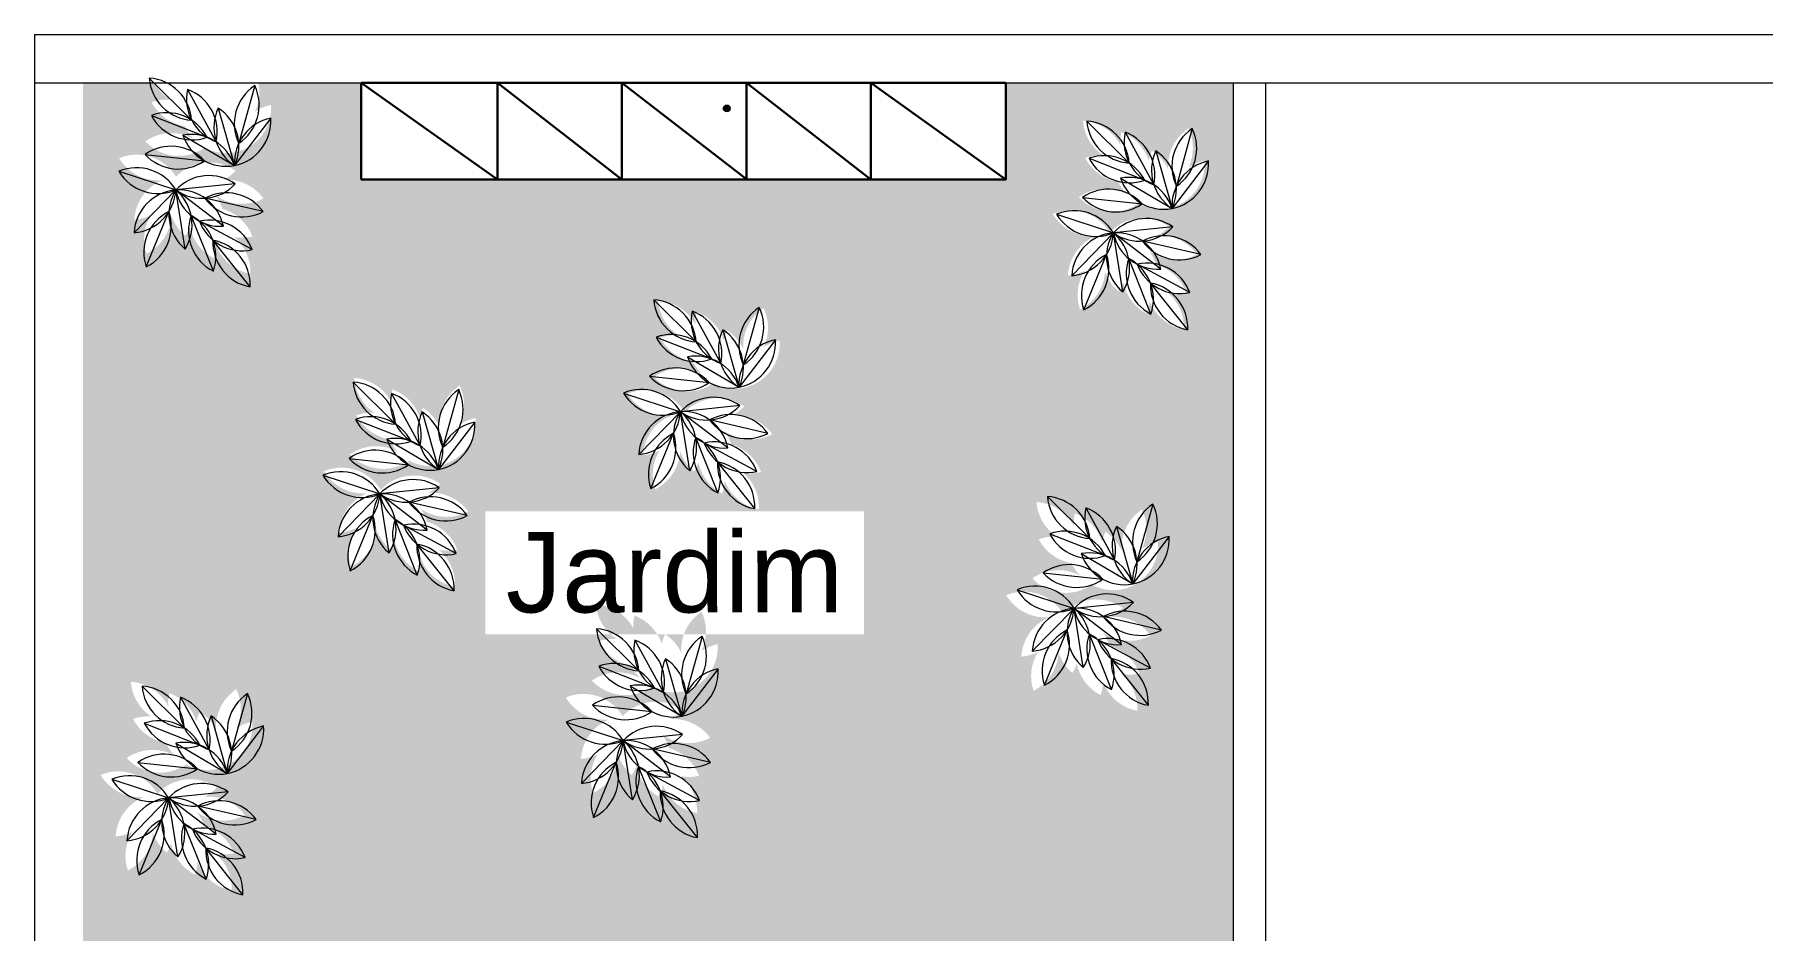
# Model space of a CAD drawing. Header units: millimetres. Extents: x 42 to 552, y 43 to 535.
# Drawn here: x 141.33 to 146.69, y 514.87 to 517.65 of the extents above; entities that cross this region are included whole.
import ezdxf

# ---------------------------------------------------------------- set-up
doc = ezdxf.new("R2010")
doc.units = ezdxf.units.MM
doc.header["$LTSCALE"] = 0.75
doc.header["$MEASUREMENT"] = 0
for name, color, linetype, lineweight in [('Gramado', 9, 'Continuous', 0), ('Linhas finas', 7, 'Continuous', 0), ('Linhas medias', 7, 'Continuous', 30)]:
    doc.layers.add(name, color=color, linetype=linetype, lineweight=lineweight)
doc.layers.add('Textos', color=144, linetype='Continuous')
doc.styles.get("Standard").update_dxf_attribs({"font": 'arial.ttf'})

# ---------------------------------------------------------------- blocks, each defined once
blk = doc.blocks.new('arbusto3planta')
for p, q in [((-0.5065592539574482, 0.5559398796849706), (-0.374758698570048, 0.4253165720186303)), ((-0.387474266885306, 0.5209202852141885), (-0.2985324836894279, 0.3580608546979818)), ((-0.1791702741102483, 0.5325370813591093), (-0.2286669973511835, 0.3536966237033141)), ((-0.499494596354765, 0.4403126185565043), (-0.3268253762332165, 0.3723481033390783)), ((-0.2923150056217878, 0.4631092105649799), (-0.241878219220439, 0.2845315930323551)), ((-0.1291733648808986, 0.4319475036880505), (-0.2418782192198421, 0.2845315930319714)), ((-0.4016942543387358, 0.3788325465015419), (-0.2418782192204958, 0.2845315930323267)), ((-0.519335059300289, 0.3190645171867033), (-0.3348360982501504, 0.2992158830387268)), ((-0.6002692578324513, 0.2666885262902099), (-0.4239504409769381, 0.2088481448185178)), ((-0.2393244436523787, 0.2274781213963166), (-0.4239504409520407, 0.208848144820081)), ((-0.553381553487128, 0.07587663654074106), (-0.4239504409526091, 0.2088481448205215)), ((-0.3951015742881623, 0.02554081327456004), (-0.4239504409520691, 0.2088481448200668)), ((-0.2764787996057976, 0.09621622259209062), (-0.4239504409520407, 0.208848144820081)), ((-0.1525667716752537, 0.1415746358615309), (-0.3333975614833662, 0.1832166862853626)), ((-0.5156978263385668, -0.02994345028930923), (-0.4452906625183459, 0.1417442492960532)), ((-0.3074900580417079, -0.04317328700554413), (-0.3764395033108201, 0.1291050021176119)), ((-0.1866811223355853, 0.0235451601586476), (-0.3500458049081203, 0.1115554742933682)), ((-0.1934129288477209, -0.09210195690096157), (-0.3087495881157167, 0.05326409806035315))]:
    blk.add_line(p, q)
for centre, start, end in [((-0.3655303253073043, 0.5664339767432125), 184.2555907635287, 266.2584697536859), ((-0.5157876272201634, 0.414822474960431), 4.255590763526271, 86.2584697536843), ((-0.2493339564921371, 0.4906458829284901), 167.6386655718902, 249.641544562048), ((-0.4366727940825683, 0.3883352569836802), 347.6386655718874, 69.64154456204618), ((-0.1010576489730397, 0.4146485637526638), 123.5283514032396, 205.5312303933977), ((-0.3067796224883637, 0.4715851413097596), 303.5283514032378, 25.53123039339553), ((-0.452250118311099, 0.3070187924292043), 27.51341279372362, 109.5162917838811), ((-0.3740698542768541, 0.5056419294663783), 207.5134127937251, 289.5162917838829), ((-0.1643867994794164, 0.4028293726217527), 154.7701619037842, 236.7730408939415), ((-0.3698064253628388, 0.3448114309755681), 334.7701619037828, 56.77304089393969), ((-0.100738791208272, 0.2934167857612096), 101.5993257610104, 183.6022047511685), ((-0.2703127928924687, 0.4230623109588123), 281.5993257610088, 3.602204751166725), ((-0.3760239034305073, 0.2397630751085984), 18.45543123937589, 100.4583102295345), ((-0.2675485701286959, 0.4236010644252985), 198.4554312393787, 280.4583102295361), ((-0.4385016203187035, 0.2030246967297558), 42.85822348001354, 124.8611024701713), ((-0.5453770350885065, 0.1363576831581952), 30.83677881584764, 112.8396578060063), ((-0.4156695372317358, 0.4152557034956601), 222.8582234800159, 304.8611024701736), ((-0.4788426637208545, 0.3391789879505325), 210.8367788158506, 292.8396578060081), ((-0.3209223177771321, 0.1119745641887988), 54.76057750422448, 136.7634564943821), ((-0.3423525668272589, 0.324351702027613), 234.7605775042227, 316.7634564943799), ((-0.5651452275438942, 0.2168053446237934), 274.7715612691251, 356.7744402592833), ((-0.412186766895843, 0.06791943673746914), 94.77156126912345, 176.7744402592809), ((-0.3040958759271177, 0.1337870494913034), 147.942397411897, 229.9452764020548), ((-0.4149954356080912, 0.06771312907785898), 11.62766674749312, 93.63054573765095), ((-0.5149561393130853, 0.1006019086033376), 327.9423974118992, 49.94527640205662), ((-0.2854338049497755, 0.2373512383343126), 191.6276667474907, 273.6305457376493), ((-0.2669328008672665, 0.05838992478962268), 36.0304589881305, 118.0333379782884), ((-0.2190315322912966, 0.2664013973572992), 216.0304589881285, 298.0333379782865), ((-0.3817472023721393, 0.01540536588355224), 116.7005869113528, 198.7034659015102), ((-0.5792412864847449, 0.09639543312320598), 296.7005869113547, 18.70346590151254), ((-0.2428780580833347, 0.08262247703541448), 160.8109010800025, 242.8137800701596), ((-0.4410515032691649, 0.003309238076639076), 340.8109010800046, 62.81378007016144), ((-0.3189830374890334, -0.02640969982509489), 20.68564830183933, 102.6885272919978), ((-0.2177438897546722, 0.1615103342771107), 200.6856483018372, 282.6885272919944), ((-0.1674732424299634, 0.04691752899154267), 177.4278262716404, 259.4307052617991), ((-0.3346892745335026, -0.08575538783217951), 357.4278262716429, 79.4307052618008)]:
    blk.add_arc(centre, 0.141418827562914, start, end)

msp = doc.modelspace()

# ---------------------------------------------------------------- hatches: boundary and pattern name
at = {"layer": 'Gramado'}
h = msp.add_hatch(dxfattribs=at)
h.set_pattern_fill('GRASS', color=92, scale=0.003)
h.set_pattern_definition([(90, (-892.9248568306605, -728.6013858563535), (-0.05388153672, 0.05388153672), [0.0142875, -0.09347557344]), (45, (-892.9248568306605, -728.6013858563535), (-0.05388153672641492, 0.05388153672641492), [0.0142875, -0.0619125]), (135, (-892.9248568306605, -728.6013858563535), (-0.05388153672641492, -0.05388153672641492), [0.0142875, -0.0619125])])
edge = h.paths.add_edge_path()
edge.add_line((145.0471408245012, 517.4998435632856), (144.340609007, 517.4998435632856))
edge.add_line((144.340609007, 517.4998435632856), (144.340609007, 517.1998435632856))
edge.add_line((144.340609007, 517.1998435632856), (142.340609007, 517.1998435632856))
edge.add_line((142.340609007, 517.1998435632856), (142.340609007, 517.4998435632856))
edge.add_line((142.340609007, 517.4998435632856), (142.0216834700325, 517.4998435632856))
edge.add_arc((141.8832333678459, 517.4710190252363), 0.1414188275627394, -25.22983809591159, 11.760660384646485, ccw=False)
edge.add_arc((142.089274199126, 517.2928506696874), 0.1414188275629525, 101.59932576099442, 123.52835140330711, ccw=False)
edge.add_arc((141.9197001974419, 517.4224961948848), 0.1414188275628092, -78.40067423894192, 3.6022047512299196, ccw=False)
edge.add_arc((141.9224644202059, 517.423034948351), 0.1414188275628079, 241.5883419959288, 280.4583102297619, ccw=False)
edge.add_arc((141.7743434531027, 517.4146895874219), 0.1414188275630095, 222.8582234800056, 304.8611024700301, ccw=False)
edge.add_arc((141.7515113700156, 517.202458580656), 0.1414188275628879, 61.58834199592877, 124.86110247012061, ccw=False)
edge.add_arc((141.922464420206, 517.4230349483519), 0.1414188275633924, 204.0137067799075, 222.8582234802082, ccw=False)
edge.add_arc((141.8159431360575, 517.5050758133928), 0.141418827562946, 207.5134127937179, 260.78059884051106, ccw=False)
edge.add_arc((141.7377628720232, 517.3064526763553), 0.1414188275631412, 86.25846975376157, 109.51629178382109, ccw=False)
edge.add_arc((141.8244826650271, 517.5658678606692), 0.1414188275627867, 207.831353460591, 236.7730408937573, ccw=False)
edge.add_line((141.6994223717911, 517.4998435632856), (141.4771408245028, 517.4998435632856))
edge.add_line((141.4771408245028, 517.4998435632856), (141.4771408245033, 514.7998435632858))
edge.add_line((141.4771408245033, 514.7998435632858), (141.8271408245025, 514.7998435632858))
edge.add_line((141.8271408245025, 514.7998435632858), (143.6271408245034, 514.7998435632855))
edge.add_line((143.6271408245034, 514.7998435632855), (143.6271408245034, 514.0498435632855))
edge.add_line((143.6271408245034, 514.0498435632855), (145.0471408245012, 514.0498435632855))
edge.add_line((145.0471408245012, 514.0498435632855), (145.0471408245012, 517.4998435632856))
edge = h.paths.add_edge_path(flags=16)
edge.add_arc((142.5183505570532, 516.4995128191144), 0.1414188275627755, -25.22983809591159, 25.531230393316378, ccw=False)
edge.add_arc((142.7243913883333, 516.3213444635655), 0.1414188275630152, 101.59932576112982, 123.52835140334551, ccw=False)
edge.add_arc((142.5548173866489, 516.450989988763), 0.1414188275628092, -78.40067423894192, 3.6022047512299196, ccw=False)
edge.add_arc((142.557581609413, 516.4515287422291), 0.1414188275627872, 241.5883419959693, 280.4583102297166, ccw=False)
edge.add_arc((142.4094606423099, 516.4431833813001), 0.1414188275630095, 222.8582234800056, 304.8611024700301, ccw=False)
edge.add_arc((142.3866285592228, 516.2309523745341), 0.1414188275628879, 61.58834199592877, 124.86110247012061, ccw=False)
edge.add_arc((142.5575816094133, 516.45152874223), 0.1414188275634758, 204.0137067798887, 222.8582234801768, ccw=False)
edge.add_arc((142.4510603252645, 516.5335696072711), 0.141418827563134, 207.5134127937996, 260.7805988406168, ccw=False)
edge.add_arc((142.3728800612303, 516.3349464702335), 0.1414188275631792, 86.25846975362379, 109.51629178386449, ccw=False)
edge.add_arc((142.4595998542344, 516.5943616545476), 0.1414188275629146, 184.2555907635215, 236.77304089384631, ccw=False)
edge.add_arc((142.3093425523213, 516.4427501527648), 0.141418827562962, 27.513412793614975, 86.25846975357177, ccw=False)
edge.add_arc((142.5757962230495, 516.5185735607329), 0.1414188275629488, 167.6386655718333, 184.2555907636134, ccw=False)
edge.add_arc((142.3884573854589, 516.4162629347884), 0.1414188275627735, 18.45543123921078, 69.64154456197218, ccw=False)
edge.add_arc((142.6607433800625, 516.4307570504266), 0.1414188275631603, 154.7701619039413, 167.6386655721328, ccw=False)
edge.add_arc((142.4553237541784, 516.37273910878), 0.1414188275631671, 25.531230393340024, 56.77304089385831, ccw=False)
edge.add_arc((142.7240725305685, 516.4425762415572), 0.1414188275629362, 123.52835140326869, 183.6022047505806, ccw=False)
edge = h.paths.add_edge_path(flags=0)
edge.add_line((142.5832519603211, 516.3124592708366), (142.4234359252027, 516.406760224306))
edge.add_arc((142.449106276111, 516.267690752913), 0.1414188275629489, 18.455431239298207, 100.45831022956389, ccw=False)
edge = h.paths.add_edge_path(flags=16)
edge.add_arc((142.4827776127139, 516.3522793798325), 0.1414188275635536, 298.03333797853236, 316.76345649444335, ccw=False)
edge.add_arc((142.5581973786741, 516.0863176025939), 0.1414188275631641, 36.03045898806897, 93.63054573738009, ccw=False)
edge.add_arc((142.6060986472502, 516.2943290751618), 0.1414188275632203, 234.7605775045813, 298.0333379782885, ccw=False)
edge.add_arc((142.4101347439333, 516.0956408068816), 0.1414188275634054, 17.185942288235026, 36.030458987987686, ccw=False)
edge.add_arc((142.5061471420523, 516.0015179779793), 0.1414188275630246, 20.685648301812876, 73.952834348544, ccw=False)
edge.add_arc((142.607386289787, 516.1894380120816), 0.1414188275629768, 259.4307052616849, 282.68852729191985, ccw=False)
edge.add_arc((142.490440905008, 515.9421722899722), 0.1414188275630119, -2.5721737283031985, 49.94527640213289, ccw=False)
edge.add_arc((142.6576569371115, 516.074845206796), 0.1414188275628985, 200.6856483019316, 259.4307052618208, ccw=False)
edge.add_arc((142.3840786762726, 516.031236915881), 0.1414188275627355, 340.8109010799837, 357.4278262716006, ccw=False)
edge.add_arc((142.5822521214582, 516.11055015484), 0.1414188275630778, 191.6276667474941, 242.8137800702218, ccw=False)
edge.add_arc((142.3101740402287, 516.1285295864079), 0.1414188275625423, 327.9423974118409, 340.81090107995345, ccw=False)
edge.add_arc((142.521034303614, 516.1617147272955), 0.1414188275623435, 198.7034659013217, 229.9452764020256, ccw=False)
edge.add_arc((142.2458888930568, 516.1243231109277), 0.1414188275628884, 296.7005869113709, 356.77444025881147, ccw=False)
edge.add_arc((142.4433829771697, 516.0433330436879), 0.1414188275631498, 147.9423974123976, 198.7034659014076, ccw=False)
edge.add_arc((142.2599849519978, 516.2447330224284), 0.1414188275630948, 274.77156126896875, 296.70058691132954, ccw=False)
edge.add_arc((142.4129434126455, 516.0958471145418), 0.1414188275629379, 112.83965780574519, 176.7744402592739, ccw=False)
edge.add_arc((142.3462875158207, 516.3671066657553), 0.1414188275631564, 210.8367788159615, 274.77156127918175, ccw=False)
edge.add_arc((142.2797531444529, 516.1642853609624), 0.1414188275631137, 30.836778808796794, 112.8396578059575, ccw=False)
edge.add_arc((142.5042078617645, 516.1399022419935), 0.1414188275629805, 54.76057750414299, 136.7634565038349, ccw=False)
edge = h.paths.add_edge_path(flags=0)
edge.add_line((142.4011797385895, 516.2367758226244), (142.548651379936, 516.1241439003963))
edge.add_arc((142.5396963745918, 516.2652789161386), 0.1414188275629948, 191.6276667474941, 273.63054573775366, ccw=False)
edge = h.paths.add_edge_path(flags=16)
edge.add_arc((143.2228059405483, 516.4047571050778), 0.1414188275630255, 30.836778808796794, 112.8396578058726, ccw=False)
edge.add_arc((143.4472606578598, 516.3803739861089), 0.1414188275629805, 54.76057750414299, 136.7634565038349, ccw=False)
edge.add_arc((143.4258304088092, 516.5927511239479), 0.1414188275635536, 298.03333797853236, 316.76345649444335, ccw=False)
edge.add_arc((143.5012501747694, 516.3267893467093), 0.1414188275631641, 36.03045898806897, 93.63054573738009, ccw=False)
edge.add_arc((143.5491514433455, 516.5348008192773), 0.1414188275632203, 234.7605775045813, 298.0333379782885, ccw=False)
edge.add_arc((143.3531875400287, 516.3361125509971), 0.1414188275634054, 17.185942288235026, 36.030458987987686, ccw=False)
edge.add_arc((143.4491999381477, 516.2419897220948), 0.1414188275630246, 20.685648301812876, 73.952834348544, ccw=False)
edge.add_arc((143.5504390858823, 516.429909756197), 0.1414188275629768, 259.4307052616849, 282.68852729191985, ccw=False)
edge.add_arc((143.4334937011033, 516.1826440340876), 0.1414188275630119, -2.5721737283031985, 49.94527640213289, ccw=False)
edge.add_arc((143.6007097332068, 516.3153169509114), 0.1414188275628985, 200.6856483019316, 259.4307052618208, ccw=False)
edge.add_arc((143.3271314723679, 516.2717086599964), 0.1414188275627355, 340.8109010799837, 357.4278262716006, ccw=False)
edge.add_arc((143.5253049175535, 516.3510218989554), 0.1414188275630778, 191.6276667474941, 242.8137800702218, ccw=False)
edge.add_arc((143.2532268363241, 516.3690013305234), 0.1414188275625423, 327.9423974118409, 340.81090107995345, ccw=False)
edge.add_arc((143.4640870997093, 516.4021864714109), 0.1414188275623435, 198.7034659013217, 229.9452764020256, ccw=False)
edge.add_arc((143.1889416891521, 516.3647948550431), 0.1414188275628884, 296.7005869113709, 356.77444025881147, ccw=False)
edge.add_arc((143.386435773265, 516.2838047878033), 0.1414188275631498, 147.9423974123976, 198.7034659014076, ccw=False)
edge.add_arc((143.2030377480932, 516.4852047665438), 0.1414188275630948, 274.77156126896875, 296.70058691132954, ccw=False)
edge.add_arc((143.3559962087409, 516.3363188586573), 0.1414188275629379, 112.83965780574519, 176.7744402592739, ccw=False)
edge.add_arc((143.2893403119162, 516.6075784098707), 0.1414188275631374, 210.8367788159615, 274.77156127908995, ccw=False)
edge = h.paths.add_edge_path(flags=0)
edge.add_line((143.3442325347069, 516.477247566723), (143.4917041760314, 516.3646156445118))
edge.add_arc((143.4827491707055, 516.5057506602552), 0.1414188275629703, 191.6276667549286, 273.63054573032366, ccw=False)
edge = h.paths.add_edge_path(flags=16)
edge.add_arc((142.0225397479043, 517.0463514129178), 0.1414188275627838, 200.6856483019316, 259.4307052540341, ccw=False)
edge.add_arc((141.7489614870653, 517.0027431220028), 0.1414188275627355, 340.8109010799837, 357.4278262716006, ccw=False)
edge.add_arc((141.9471349322508, 517.0820563609616), 0.1414188275628236, 191.6276667475936, 242.81378007022062, ccw=False)
edge.add_arc((141.6750568510214, 517.1000357925291), 0.1414188275625749, 327.94239741207036, 340.8109010800556, ccw=False)
edge.add_arc((141.885917114407, 517.1332209334173), 0.1414188275625175, 198.7034659012921, 229.9452764020849, ccw=False)
edge.add_arc((141.6107717038495, 517.0958293170495), 0.1414188275628884, 296.7005869112886, 356.77444025881147, ccw=False)
edge.add_arc((141.8082657879621, 517.0148392498097), 0.1414188275630421, 147.9423974123732, 198.7034659014223, ccw=False)
edge.add_arc((141.6248677627902, 517.2162392285502), 0.1414188275631459, 274.7715612691983, 296.7005869113707, ccw=False)
edge.add_arc((141.7778262234385, 517.0673533206636), 0.1414188275629379, 112.83965780574519, 176.7744402592739, ccw=False)
edge.add_arc((141.7111703266135, 517.3386128718771), 0.1414188275631753, 210.8367788159615, 274.77156127927356, ccw=False)
edge.add_arc((141.6446359552457, 517.1357915670842), 0.1414188275631137, 30.836778808796794, 112.8396578059575, ccw=False)
edge.add_arc((141.8690906725573, 517.1114084481153), 0.1414188275629805, 54.76057750414299, 136.7634565038349, ccw=False)
edge.add_arc((141.8476604235067, 517.3237855859543), 0.1414188275635536, 298.03333797853236, 316.76345649444335, ccw=False)
edge.add_arc((141.9230801894671, 517.0578238087157), 0.1414188275631785, 36.03045898806897, 93.630545737472, ccw=False)
edge.add_arc((141.9709814580431, 517.2658352812834), 0.1414188275630731, 234.76057750436212, 298.0333379783724, ccw=False)
edge.add_arc((141.7750175547264, 517.0671470130035), 0.1414188275630794, 17.185942288275783, 36.03045898819772, ccw=False)
edge.add_arc((141.8710299528451, 516.9730241841012), 0.1414188275630246, 20.685648301812876, 73.952834348544, ccw=False)
edge.add_arc((141.9722691005798, 517.1609442182034), 0.1414188275629768, 259.4307052616849, 282.68852729191985, ccw=False)
edge.add_arc((141.8553237157824, 516.9136784961095), 0.141418827562956, -2.572173733099021, 49.945276392425626, ccw=False)
edge = h.paths.add_edge_path(flags=0)
edge.add_line((141.766062549382, 517.2082820287465), (141.9135341907286, 517.0956501065182))
edge.add_arc((141.9045791853844, 517.2367851222605), 0.1414188275629948, 191.6276667474038, 273.63054573775366, ccw=False)
edge = h.paths.add_edge_path(flags=16)
edge.add_arc((143.2523953484166, 516.6832218968802), 0.1414188275629472, 27.513412793614975, 86.25846975366369, ccw=False)
edge.add_arc((143.5188490191448, 516.7590453048483), 0.1414188275629488, 167.6386655718333, 184.2555907636134, ccw=False)
edge.add_arc((143.3315101815542, 516.6567346789038), 0.1414188275627735, 18.45543123921078, 69.64154456197218, ccw=False)
edge.add_arc((143.6037961761579, 516.671228794542), 0.1414188275631603, 154.7701619039413, 167.6386655721328, ccw=False)
edge.add_arc((143.3983765502737, 516.6132108528955), 0.1414188275631671, 25.531230393340024, 56.77304089385831, ccw=False)
edge.add_arc((143.6671253266638, 516.6830479856726), 0.1414188275629362, 123.52835140326869, 183.6022047505806, ccw=False)
edge.add_arc((143.4614033531485, 516.7399845632299), 0.1414188275627755, -25.22983809591159, 25.531230393316378, ccw=False)
edge.add_arc((143.6674441844286, 516.561816207681), 0.1414188275630152, 101.59932576112982, 123.52835140334551, ccw=False)
edge.add_arc((143.4978701827442, 516.6914617328785), 0.1414188275628092, -78.40067423894192, 3.6022047512299196, ccw=False)
edge.add_arc((143.5006344055083, 516.6920004863446), 0.1414188275627872, 241.5883419959693, 280.4583102297166, ccw=False)
edge.add_arc((143.3525134384053, 516.6836551254155), 0.1414188275630095, 222.8582234800056, 304.8611024700301, ccw=False)
edge.add_arc((143.3296813553181, 516.4714241186496), 0.1414188275628879, 61.58834199592877, 124.86110247012061, ccw=False)
edge.add_arc((143.5006344055087, 516.6920004863455), 0.1414188275634758, 204.0137067798887, 222.8582234801768, ccw=False)
edge.add_arc((143.3941131213599, 516.7740413513866), 0.141418827563134, 207.5134127937996, 260.7805988406168, ccw=False)
edge.add_arc((143.3159328573256, 516.5754182143489), 0.1414188275631792, 86.25846975362379, 109.51629178386449, ccw=False)
edge.add_arc((143.4026526503295, 516.8348333986632), 0.1414188275629802, 184.2555907636134, 236.7730408939738, ccw=False)
edge = h.paths.add_edge_path(flags=0)
edge.add_line((143.5263047564165, 516.552931014952), (143.3664887212981, 516.6472319684215))
edge.add_arc((143.3921590722064, 516.5081624970285), 0.1414188275629489, 18.455431239298207, 100.45831022956389, ccw=False)
edge = h.paths.add_edge_path(flags=16)
edge.add_arc((143.0599355941114, 515.7405723573081), 0.1414188275629472, 27.513412793614975, 86.25846975366369, ccw=False)
edge.add_arc((143.3263892648396, 515.8163957652762), 0.1414188275629488, 167.6386655718333, 184.2555907636134, ccw=False)
edge.add_arc((143.139050427249, 515.7140851393315), 0.1414188275629866, 18.455431239298207, 69.64154456200413, ccw=False)
edge.add_arc((143.4113364218526, 515.7285792549696), 0.141418827563209, 154.770161903858, 167.6386655720428, ccw=False)
edge.add_arc((143.2059167959685, 515.6705613133233), 0.1414188275631671, 25.531230393340024, 56.77304089385831, ccw=False)
edge.add_arc((143.4746655723586, 515.7403984461002), 0.1414188275629219, 123.52835140321781, 183.6022047504886, ccw=False)
edge.add_arc((143.2689435988433, 515.7973350236575), 0.1414188275628734, -25.229838095828313, 25.531230393399596, ccw=False)
edge.add_arc((143.4749844301234, 515.6191666681091), 0.1414188275628257, 101.5993257611483, 123.52835140339641, ccw=False)
edge.add_arc((143.305410428439, 515.7488121933063), 0.1414188275628092, -78.40067423894192, 3.6022047512299196, ccw=False)
edge.add_arc((143.3081746512031, 515.7493509467727), 0.1414188275630108, 241.5883419960131, 280.45831022969986, ccw=False)
edge.add_arc((143.1600536841, 515.7410055858434), 0.1414188275630095, 222.8582234800056, 304.8611024700301, ccw=False)
edge.add_arc((143.1372216010129, 515.5287745790772), 0.1414188275630745, 61.5883419959726, 124.86110247006789, ccw=False)
edge.add_arc((143.3081746512034, 515.7493509467738), 0.1414188275637851, 204.0137067801411, 222.8582234803119, ccw=False)
edge.add_arc((143.2016533670546, 515.831391811814), 0.1414188275629096, 207.5134127936362, 260.780598840602, ccw=False)
edge.add_arc((143.1234731030204, 515.632768674777), 0.1414188275629649, 86.25846975361782, 109.51629178389521, ccw=False)
edge.add_arc((143.2101928960243, 515.8921838590911), 0.1414188275629802, 184.2555907636134, 236.7730408939738, ccw=False)
edge = h.paths.add_edge_path(flags=0)
edge.add_line((143.3338450021113, 515.6102814753799), (143.1740289669929, 515.7045824288493))
edge.add_arc((143.1996993179011, 515.5655129574563), 0.1414188275629489, 18.455431239298207, 100.45831022956389, ccw=False)
edge = h.paths.add_edge_path(flags=16)
edge.add_arc((143.2548009035546, 515.4377244465365), 0.1414188275631363, 54.76057750419608, 136.7634565037678, ccw=False)
edge.add_arc((143.233370654504, 515.650101584376), 0.1414188275637094, 298.0333379784891, 316.7634564943762, ccw=False)
edge.add_arc((143.3087904204642, 515.3841398071374), 0.1414188275629372, 36.03045898812309, 93.63054573738589, ccw=False)
edge.add_arc((143.3566916890402, 515.5921512797051), 0.1414188275629662, 234.7605775044374, 298.03333797829106, ccw=False)
edge.add_arc((143.1607277857236, 515.3934630114254), 0.1414188275631295, 17.185942288072624, 36.03045898806897, ccw=False)
edge.add_arc((143.2567401838425, 515.2993401825227), 0.1414188275630246, 20.685648301812876, 73.952834348544, ccw=False)
edge.add_arc((143.3579793315771, 515.4872602166247), 0.141418827562755, 259.430705261668, 282.68852729194003, ccw=False)
edge.add_arc((143.2410339467981, 515.2399944945155), 0.1414188275630119, -2.5721737283031985, 49.94527640213289, ccw=False)
edge.add_arc((143.4082499789016, 515.3726674113393), 0.1414188275628985, 200.6856483019316, 259.4307052618208, ccw=False)
edge.add_arc((143.1346717180627, 515.3290591204243), 0.1414188275627355, 340.8109010799837, 357.4278262716006, ccw=False)
edge.add_arc((143.3328451632483, 515.4083723593831), 0.1414188275628755, 191.6276667474038, 242.8137800701797, ccw=False)
edge.add_arc((143.0607670820189, 515.4263517909515), 0.141418827562617, 327.9423974117628, 340.8109010798664, ccw=False)
edge.add_arc((143.2716273454042, 515.4595369318388), 0.1414188275624166, 198.7034659013069, 229.9452764019903, ccw=False)
edge.add_arc((142.9964819348469, 515.4221453154712), 0.1414188275629012, 296.70058691132954, 356.7744402587195, ccw=False)
edge.add_arc((143.1939760189598, 515.341155248231), 0.1414188275630769, 147.9423974123196, 198.7034659013203, ccw=False)
edge.add_arc((143.0105779937879, 515.5425552269717), 0.1414188275630948, 274.77156126896875, 296.70058691132954, ccw=False)
edge.add_arc((143.1635364544356, 515.3936693190851), 0.1414188275629379, 112.83965780574519, 176.7744402592739, ccw=False)
edge.add_arc((143.0968805576108, 515.6649288702986), 0.1414188275631564, 210.8367788159615, 274.77156127918175, ccw=False)
edge.add_arc((143.030346186243, 515.4621075655059), 0.1414188275629042, 30.836778808717725, 112.8396578059932, ccw=False)
edge = h.paths.add_edge_path(flags=0)
edge.add_line((143.1517727804021, 515.5345980271507), (143.2992444217261, 515.4219661049397))
edge.add_arc((143.2902894164006, 515.5631011206829), 0.1414188275627218, 191.6276667549378, 273.63054573019156, ccw=False)
edge = h.paths.add_edge_path(flags=16)
edge.add_arc((141.8254954415544, 515.5568632795421), 0.1414188275628734, -25.229838095828313, 25.531230393399596, ccw=False)
edge.add_arc((142.0315362728345, 515.3786949239936), 0.1414188275628257, 101.5993257611483, 123.52835140339641, ccw=False)
edge.add_arc((141.8619622711501, 515.5083404491909), 0.1414188275628092, -78.40067423894192, 3.6022047512299196, ccw=False)
edge.add_arc((141.8647264939142, 515.5088792026572), 0.1414188275630108, 241.5883419960131, 280.45831022969986, ccw=False)
edge.add_arc((141.7166055268111, 515.5005338417279), 0.1414188275630095, 222.8582234800056, 304.8611024700301, ccw=False)
edge.add_arc((141.693773443724, 515.2883028349618), 0.1414188275630745, 61.5883419959726, 124.86110247006789, ccw=False)
edge.add_arc((141.8647264939145, 515.5088792026584), 0.1414188275637851, 204.0137067801411, 222.8582234803119, ccw=False)
edge.add_arc((141.7582052097657, 515.5909200676986), 0.1414188275629096, 207.5134127936362, 260.780598840602, ccw=False)
edge.add_arc((141.6800249457315, 515.3922969306616), 0.1414188275629649, 86.25846975361782, 109.51629178389521, ccw=False)
edge.add_arc((141.7667447387356, 515.6517121149755), 0.1414188275629146, 184.2555907635215, 236.77304089384631, ccw=False)
edge.add_arc((141.6164874368225, 515.5001006131927), 0.141418827562962, 27.513412793614975, 86.25846975357177, ccw=False)
edge.add_arc((141.8829411075507, 515.5759240211607), 0.1414188275629488, 167.6386655718333, 184.2555907636134, ccw=False)
edge.add_arc((141.6956022699601, 515.473613395216), 0.1414188275629866, 18.455431239298207, 69.64154456200413, ccw=False)
edge.add_arc((141.9678882645637, 515.4881075108542), 0.141418827563209, 154.770161903858, 167.6386655720428, ccw=False)
edge.add_arc((141.7624686386796, 515.4300895692079), 0.1414188275631671, 25.531230393340024, 56.77304089385831, ccw=False)
edge.add_arc((142.0312174150697, 515.4999267019848), 0.1414188275629219, 123.52835140321781, 183.6022047504886, ccw=False)
edge = h.paths.add_edge_path(flags=0)
edge.add_line((141.8903968448228, 515.3698097312642), (141.730580809704, 515.4641106847339))
edge.add_arc((141.7562511606126, 515.3250412133407), 0.1414188275632344, 18.455431239283485, 100.4583102296831, ccw=False)
edge = h.paths.add_edge_path(flags=16)
edge.add_arc((141.7899224972151, 515.4096298402605), 0.1414188275637094, 298.0333379784891, 316.7634564943762, ccw=False)
edge.add_arc((141.8653422631753, 515.143668063022), 0.1414188275629372, 36.03045898812309, 93.63054573738589, ccw=False)
edge.add_arc((141.9132435317513, 515.3516795355897), 0.1414188275629662, 234.7605775044374, 298.03333797829106, ccw=False)
edge.add_arc((141.7172796284347, 515.15299126731), 0.1414188275631295, 17.185942288072624, 36.03045898806897, ccw=False)
edge.add_arc((141.8132920265535, 515.0588684384072), 0.1414188275630246, 20.685648301812876, 73.952834348544, ccw=False)
edge.add_arc((141.9145311742882, 515.2467884725093), 0.141418827562755, 259.430705261668, 282.68852729194003, ccw=False)
edge.add_arc((141.7975857895092, 514.9995227504), 0.1414188275630119, -2.5721737283031985, 49.94527640213289, ccw=False)
edge.add_arc((141.9648018216127, 515.1321956672239), 0.1414188275628985, 200.6856483019316, 259.4307052618208, ccw=False)
edge.add_arc((141.6912235607738, 515.0885873763089), 0.1414188275627355, 340.8109010799837, 357.4278262716006, ccw=False)
edge.add_arc((141.8893970059594, 515.1679006152676), 0.1414188275628755, 191.6276667474038, 242.8137800701797, ccw=False)
edge.add_arc((141.6173189247299, 515.185880046836), 0.141418827562617, 327.9423974117628, 340.8109010798664, ccw=False)
edge.add_arc((141.8281791881152, 515.2190651877233), 0.1414188275623435, 198.7034659013217, 229.9452764020256, ccw=False)
edge.add_arc((141.553033777558, 515.1816735713558), 0.1414188275629012, 296.70058691132954, 356.7744402587195, ccw=False)
edge.add_arc((141.7505278616709, 515.1006835041155), 0.1414188275630769, 147.9423974123196, 198.7034659013203, ccw=False)
edge.add_arc((141.567129836499, 515.3020834828562), 0.1414188275630948, 274.77156126896875, 296.70058691132954, ccw=False)
edge.add_arc((141.7200882971467, 515.1531975749697), 0.1414188275629379, 112.83965780574519, 176.7744402592739, ccw=False)
edge.add_arc((141.6534324003219, 515.4244571261831), 0.1414188275631564, 210.8367788159615, 274.77156127918175, ccw=False)
edge.add_arc((141.5868980289541, 515.2216358213905), 0.1414188275629042, 30.836778808717725, 112.8396578059932, ccw=False)
edge.add_arc((141.8113527462657, 515.1972527024211), 0.1414188275631363, 54.76057750419608, 136.7634565037678, ccw=False)
edge = h.paths.add_edge_path(flags=0)
edge.add_line((141.7083246230907, 515.2941262830525), (141.8557962644372, 515.1814943608242))
edge.add_arc((141.846841259093, 515.3226293765663), 0.1414188275627679, 191.6276667473136, 273.63054573775946, ccw=False)
edge = h.paths.add_edge_path(flags=16)
edge.add_arc((144.5411554109691, 516.9626517722704), 0.1414188275631137, 30.836778808796794, 112.8396578059575, ccw=False)
edge.add_arc((144.7656101282806, 516.9382686533015), 0.1414188275629805, 54.76057750414299, 136.7634565038349, ccw=False)
edge.add_arc((144.74417987923, 517.1506457911405), 0.1414188275635536, 298.03333797853236, 316.76345649444335, ccw=False)
edge.add_arc((144.8195996451902, 516.884684013902), 0.1414188275631641, 36.03045898806897, 93.63054573738009, ccw=False)
edge.add_arc((144.8675009137664, 517.0926954864697), 0.1414188275629662, 234.7605775045658, 298.03333797829106, ccw=False)
edge.add_arc((144.6715370104496, 516.8940072181904), 0.1414188275630961, 17.185942287984517, 36.03045898773712, ccw=False)
edge.add_arc((144.7675494085685, 516.7998843892874), 0.1414188275630246, 20.685648301812876, 73.952834348544, ccw=False)
edge.add_arc((144.8687885563031, 516.9878044233897), 0.1414188275629768, 259.4307052616849, 282.68852729191985, ccw=False)
edge.add_arc((144.7518431715241, 516.7405387012802), 0.1414188275630119, -2.5721737283031985, 49.94527640213289, ccw=False)
edge.add_arc((144.9190592036276, 516.873211618104), 0.1414188275628985, 200.6856483019316, 259.4307052618208, ccw=False)
edge.add_arc((144.6454809427887, 516.829603327189), 0.1414188275627355, 340.8109010799837, 357.4278262716006, ccw=False)
edge.add_arc((144.8436543879743, 516.908916566148), 0.1414188275630778, 191.6276667474941, 242.8137800702218, ccw=False)
edge.add_arc((144.5715763067449, 516.926895997716), 0.1414188275625423, 327.9423974118409, 340.81090107995345, ccw=False)
edge.add_arc((144.7824365701301, 516.9600811386035), 0.1414188275623435, 198.7034659013217, 229.9452764020256, ccw=False)
edge.add_arc((144.5072911595729, 516.9226895222357), 0.1414188275628884, 296.7005869113709, 356.77444025881147, ccw=False)
edge.add_arc((144.7047852436858, 516.8416994549959), 0.1414188275631498, 147.9423974123976, 198.7034659014076, ccw=False)
edge.add_arc((144.521387218514, 517.0430994337364), 0.1414188275630948, 274.77156126896875, 296.70058691132954, ccw=False)
edge.add_arc((144.6743456791617, 516.8942135258499), 0.1414188275629379, 112.83965780574519, 176.7744402592739, ccw=False)
edge.add_arc((144.6076897823368, 517.1654730770633), 0.1414188275631564, 210.8367788159615, 274.77156127918175, ccw=False)
edge = h.paths.add_edge_path(flags=0)
edge.add_line((144.6625820051277, 517.0351422339156), (144.8100536464522, 516.9225103117044))
edge.add_arc((144.8010986411263, 517.0636453274478), 0.1414188275629703, 191.6276667549286, 273.63054573032366, ccw=False)
edge = h.paths.add_edge_path(flags=16)
edge.add_arc((144.4264001565385, 516.0579952803855), 0.1414188275629472, 27.513412793614975, 86.25846975366369, ccw=False)
edge.add_arc((144.6928538272667, 516.1338186883536), 0.1414188275629488, 167.6386655718333, 184.2555907636134, ccw=False)
edge.add_arc((144.5055149896762, 516.0315080624091), 0.1414188275627735, 18.45543123921078, 69.64154456197218, ccw=False)
edge.add_arc((144.7778009842798, 516.0460021780473), 0.1414188275631603, 154.7701619039413, 167.6386655721328, ccw=False)
edge.add_arc((144.5723813583957, 515.9879842364007), 0.1414188275631671, 25.531230393340024, 56.77304089385831, ccw=False)
edge.add_arc((144.8411301347858, 516.0578213691779), 0.1414188275629362, 123.52835140326869, 183.6022047505806, ccw=False)
edge.add_arc((144.6354081612704, 516.1147579467352), 0.1414188275627755, -25.22983809591159, 25.531230393316378, ccw=False)
edge.add_arc((144.8414489925506, 515.9365895911862), 0.1414188275630152, 101.59932576112982, 123.52835140334551, ccw=False)
edge.add_arc((144.6718749908662, 516.0662351163837), 0.1414188275628092, -78.40067423894192, 3.6022047512299196, ccw=False)
edge.add_arc((144.6746392136303, 516.0667738698498), 0.1414188275627872, 241.5883419959693, 280.4583102297166, ccw=False)
edge.add_arc((144.5265182465272, 516.0584285089208), 0.1414188275630095, 222.8582234800056, 304.8611024700301, ccw=False)
edge.add_arc((144.5036861634401, 515.8461975021548), 0.1414188275628879, 61.58834199592877, 124.86110247012061, ccw=False)
edge.add_arc((144.6746392136306, 516.0667738698507), 0.1414188275634758, 204.0137067798887, 222.8582234801768, ccw=False)
edge.add_arc((144.5681179294818, 516.1488147348919), 0.141418827563134, 207.5134127937996, 260.7805988406168, ccw=False)
edge.add_arc((144.4899376654475, 515.9501915978542), 0.1414188275631792, 86.25846975362379, 109.51629178386449, ccw=False)
edge.add_arc((144.5766574584515, 516.2096067821685), 0.1414188275629802, 184.2555907636134, 236.7730408939738, ccw=False)
edge = h.paths.add_edge_path(flags=16)
edge.add_arc((144.3968107486702, 515.7795304885831), 0.1414188275630255, 30.836778808796794, 112.8396578058726, ccw=False)
edge.add_arc((144.6212654659818, 515.7551473696142), 0.1414188275629805, 54.76057750414299, 136.7634565038349, ccw=False)
edge.add_arc((144.5998352169312, 515.9675245074532), 0.1414188275635536, 298.03333797853236, 316.76345649444335, ccw=False)
edge.add_arc((144.6752549828914, 515.7015627302146), 0.1414188275631641, 36.03045898806897, 93.63054573738009, ccw=False)
edge.add_arc((144.7231562514675, 515.9095742027826), 0.1414188275632203, 234.7605775045813, 298.0333379782885, ccw=False)
edge.add_arc((144.5271923481506, 515.7108859345024), 0.1414188275634054, 17.185942288235026, 36.030458987987686, ccw=False)
edge.add_arc((144.6232047462696, 515.6167631056001), 0.1414188275630246, 20.685648301812876, 73.952834348544, ccw=False)
edge.add_arc((144.7244438940043, 515.8046831397023), 0.1414188275629768, 259.4307052616849, 282.68852729191985, ccw=False)
edge.add_arc((144.6074985092253, 515.5574174175929), 0.1414188275630119, -2.5721737283031985, 49.94527640213289, ccw=False)
edge.add_arc((144.7747145413288, 515.6900903344167), 0.1414188275628985, 200.6856483019316, 259.4307052618208, ccw=False)
edge.add_arc((144.5011362804898, 515.6464820435017), 0.1414188275627355, 340.8109010799837, 357.4278262716006, ccw=False)
edge.add_arc((144.6993097256754, 515.7257952824607), 0.1414188275630778, 191.6276667474941, 242.8137800702218, ccw=False)
edge.add_arc((144.427231644446, 515.7437747140286), 0.1414188275625423, 327.9423974118409, 340.81090107995345, ccw=False)
edge.add_arc((144.6380919078313, 515.7769598549162), 0.1414188275623435, 198.7034659013217, 229.9452764020256, ccw=False)
edge.add_arc((144.362946497274, 515.7395682385484), 0.1414188275628884, 296.7005869113709, 356.77444025881147, ccw=False)
edge.add_arc((144.560440581387, 515.6585781713086), 0.1414188275631498, 147.9423974123976, 198.7034659014076, ccw=False)
edge.add_arc((144.3770425562151, 515.8599781500491), 0.1414188275630948, 274.77156126896875, 296.70058691132954, ccw=False)
edge.add_arc((144.5300010168628, 515.7110922421625), 0.1414188275629379, 112.83965780574519, 176.7744402592739, ccw=False)
edge.add_arc((144.4633451200382, 515.982351793376), 0.1414188275631374, 210.8367788159615, 274.77156127908995, ccw=False)
edge = h.paths.add_edge_path(flags=0)
edge.add_line((144.5182373428288, 515.8520209502283), (144.6657089841533, 515.7393890280171))
edge.add_arc((144.6567539788274, 515.8805240437605), 0.1414188275629703, 191.6276667549286, 273.63054573032366, ccw=False)
edge = h.paths.add_edge_path(flags=0)
edge.add_line((144.7003095645384, 515.9277043984573), (144.54049352942, 516.0220053519267))
edge.add_arc((144.5661638803283, 515.8829358805338), 0.1414188275629489, 18.455431239298207, 100.45831022956389, ccw=False)
edge = h.paths.add_edge_path(flags=16)
edge.add_arc((144.6480308257387, 517.0293187858422), 0.1414188275628879, 61.58834199584783, 124.86110247012061, ccw=False)
edge.add_arc((144.8189838759295, 517.2498951535381), 0.1414188275634758, 204.0137067798887, 222.8582234801768, ccw=False)
edge.add_arc((144.7124625917806, 517.3319360185792), 0.141418827563134, 207.5134127937996, 260.7805988406168, ccw=False)
edge.add_arc((144.6342823277464, 517.1333128815415), 0.1414188275631792, 86.25846975362379, 109.51629178386449, ccw=False)
edge.add_arc((144.7210021207505, 517.3927280658556), 0.1414188275629146, 184.2555907635215, 236.77304089384631, ccw=False)
edge.add_arc((144.5707448188374, 517.2411165640729), 0.141418827562962, 27.513412793614975, 86.25846975357177, ccw=False)
edge.add_arc((144.8371984895656, 517.3169399720409), 0.1414188275629488, 167.6386655718333, 184.2555907636134, ccw=False)
edge.add_arc((144.649859651975, 517.2146293460964), 0.1414188275627735, 18.45543123921078, 69.64154456197218, ccw=False)
edge.add_arc((144.9221456465787, 517.2291234617346), 0.1414188275631603, 154.7701619039413, 167.6386655721328, ccw=False)
edge.add_arc((144.7167260206945, 517.1711055200881), 0.1414188275631671, 25.531230393340024, 56.77304089385831, ccw=False)
edge.add_arc((144.9854747970846, 517.2409426528652), 0.1414188275629362, 123.52835140326869, 183.6022047505806, ccw=False)
edge.add_arc((144.7797528235693, 517.2978792304225), 0.1414188275627755, -25.22983809591159, 25.531230393316378, ccw=False)
edge.add_arc((144.9857936548494, 517.1197108748736), 0.1414188275630152, 101.59932576112982, 123.52835140334551, ccw=False)
edge.add_arc((144.816219653165, 517.2493564000711), 0.1414188275628092, -78.40067423894192, 3.6022047512299196, ccw=False)
edge.add_arc((144.8189838759291, 517.2498951535372), 0.1414188275627872, 241.5883419959693, 280.4583102297166, ccw=False)
edge.add_arc((144.6708629088259, 517.2415497926081), 0.1414188275630745, 222.8582234799742, 304.8611024700679, ccw=False)
edge = h.paths.add_edge_path(flags=0)
edge.add_line((144.8446542268373, 517.1108256821447), (144.6848381917189, 517.2051266356141))
edge.add_arc((144.7105085426272, 517.0660571642211), 0.1414188275629489, 18.455431239298207, 100.45831022956389, ccw=False)
edge = h.paths.add_edge_path(flags=16)
edge.add_arc((144.4841380828301, 514.6632585101604), 0.1414188275629472, 27.513412793614975, 86.25846975366369, ccw=False)
edge.add_arc((144.7505917535583, 514.7390819181285), 0.1414188275629488, 167.6386655718333, 184.2555907636134, ccw=False)
edge.add_arc((144.5632529159677, 514.6367712921838), 0.1414188275629866, 18.455431239298207, 69.64154456200413, ccw=False)
edge.add_arc((144.8355389105715, 514.6512654078219), 0.1414188275633201, 154.7701619038776, 167.6386655720527, ccw=False)
edge.add_arc((144.6301192846871, 514.5932474661756), 0.1414188275632294, 25.531230393320072, 56.77304089381971, ccw=False)
edge.add_arc((144.8988680610773, 514.6630845989525), 0.1414188275629219, 123.52835140321781, 183.6022047504886, ccw=False)
edge.add_arc((144.693146087562, 514.7200211765098), 0.1414188275628734, -25.229838095828313, 25.531230393399596, ccw=False)
edge.add_arc((144.8991869188419, 514.5418528209614), 0.1414188275627001, 101.59932576096782, 123.52835140331959, ccw=False)
edge.add_arc((144.729612917158, 514.6714983461586), 0.1414188275628092, -78.40067423894192, 3.6022047512299196, ccw=False)
edge.add_arc((144.7323771399219, 514.672037099625), 0.1414188275630315, 241.5883419959726, 280.45831022974517, ccw=False)
edge.add_arc((144.5842561728188, 514.6636917386957), 0.1414188275630095, 222.8582234800056, 304.8611024700301, ccw=False)
edge.add_arc((144.5614240897318, 514.4514607319297), 0.1414188275629529, 61.58834199601313, 124.86110247015839, ccw=False)
edge.add_arc((144.7323771399215, 514.6720370996261), 0.1414188275631304, 204.0137067802536, 222.8582234804323, ccw=False)
edge.add_arc((144.6258558557735, 514.7540779646663), 0.1414188275629278, 207.5134127936149, 260.7805988405566, ccw=False)
edge.add_arc((144.5476755917391, 514.5554548276289), 0.1414188275633935, 86.25846975372173, 109.51629178383371, ccw=False)
edge.add_arc((144.634395384743, 514.8148700119432), 0.1414188275629146, 184.2555907635215, 236.77304089384631, ccw=False)
edge = h.paths.add_edge_path(flags=0)
edge.add_line((144.75804749083, 514.5329676282322), (144.5982314557116, 514.6272685817016))
edge.add_arc((144.6239018066199, 514.4881991103086), 0.1414188275629489, 18.455431239298207, 100.45831022956389, ccw=False)
edge = h.paths.add_edge_path(flags=16)
edge.add_arc((144.4545486749619, 514.3847937183582), 0.1414188275628601, 30.836778808741315, 112.8396578059508, ccw=False)
edge.add_arc((144.6790033922733, 514.3604105993886), 0.141418827563292, 54.760577504249284, 136.7634565037007, ccw=False)
edge.add_arc((144.6575731432227, 514.5727877372283), 0.1414188275637094, 298.0333379784891, 316.7634564943762, ccw=False)
edge.add_arc((144.7329929091832, 514.3068259599897), 0.1414188275629516, 36.03045898812309, 93.6305457374778, ccw=False)
edge.add_arc((144.7808941777591, 514.5148374325574), 0.1414188275629662, 234.7605775042338, 298.03333797829106, ccw=False)
edge.add_arc((144.5849302744426, 514.3161491642775), 0.1414188275629373, 17.185942288201375, 36.030458988353416, ccw=False)
edge.add_arc((144.6809426725612, 514.222026335375), 0.1414188275630246, 20.685648301812876, 73.952834348544, ccw=False)
edge.add_arc((144.7821818202958, 514.409946369477), 0.141418827562755, 259.430705261668, 282.68852729194003, ccw=False)
edge.add_arc((144.6652364355168, 514.1626806473678), 0.1414188275630119, -2.5721737283031985, 49.94527640213289, ccw=False)
edge.add_arc((144.8324524676203, 514.2953535641916), 0.1414188275628985, 200.6856483019316, 259.4307052618208, ccw=False)
edge.add_arc((144.5588742067815, 514.2517452732766), 0.141418827562622, 340.8109010799686, 357.4278262715986, ccw=False)
edge.add_arc((144.7570476519669, 514.3310585122356), 0.1414188275630259, 191.6276667476838, 242.8137800702628, ccw=False)
edge.add_arc((144.4849695707375, 514.3490379438028), 0.1414188275625749, 327.94239741207036, 340.8109010800556, ccw=False)
edge.add_arc((144.6958298341231, 514.3822230846913), 0.1414188275626916, 198.7034659013794, 229.9452764021441, ccw=False)
edge.add_arc((144.4206844235656, 514.3448314683235), 0.1414188275629012, 296.7005869112472, 356.7744402587195, ccw=False)
edge.add_arc((144.6181785076782, 514.2638414010833), 0.1414188275629692, 147.9423974122951, 198.7034659013351, ccw=False)
edge.add_arc((144.4347804825063, 514.465241379824), 0.1414188275631459, 274.7715612691983, 296.7005869113707, ccw=False)
edge.add_arc((144.5877389431546, 514.3163554719374), 0.1414188275629379, 112.83965780574519, 176.7744402592739, ccw=False)
edge.add_arc((144.5210830463296, 514.5876150231506), 0.1414188275629392, 210.8367788159061, 274.7715612792353, ccw=False)
edge = h.paths.add_edge_path(flags=0)
edge.add_line((144.5759752691208, 514.457284180003), (144.7234469104446, 514.344652257792))
edge.add_arc((144.7144919051193, 514.4857872735352), 0.1414188275627074, 191.6276667549378, 273.63054573009964, ccw=False)
h.paths.add_polyline_path([(142.7254827864438, 515.7886102495318), (143.9005339460618, 515.7886102495318), (143.9005339460618, 516.1700052017829), (142.7254827864438, 516.1700052017829)], flags=16)
at = {"layer": 'Linhas finas'}
h = msp.add_hatch(color=256, dxfattribs=at)
h.dxf.hatch_style = 1
h.paths.add_polyline_path([(143.4853143926293, 517.4205513527252, 1), (143.4643332971773, 517.4205513527252, 1)])

# ---------------------------------------------------------------- linework, layer by layer
for p, q in [((141.3271408245022, 517.6498435632857), (141.327140824502, 517.4998435632856)), ((141.3271408245022, 517.6498435632857), (181.3271408245022, 517.6498435632857)), ((141.3271408245022, 517.4998435632856), (181.1771408245021, 517.4998435632856)), ((141.3271408245022, 517.4998435632856), (141.3271408245024, 504.7998435632857)), ((145.0471408245012, 514.0498435632855), (145.0471408245012, 517.4998435632856)), ((145.1471408245011, 513.9498435632856), (145.1471408245011, 517.4998435632856))]:
    msp.add_line(p, q, dxfattribs=at)
msp.add_circle((143.4748238449033, 517.4205513527252), 0.01049054772611057, dxfattribs=at)
at = {"layer": 'Linhas medias'}
for p, q in [((142.3406090069998, 517.4998435632856), (142.7634671972269, 517.1998435632856)), ((142.7634671972269, 517.1998435632856), (142.7634671972269, 517.4998435632856)), ((142.7634671972269, 517.4998435632856), (143.1495570712812, 517.1998435632856)), ((143.1495570712812, 517.1998435632856), (143.1495570712812, 517.4998435632856)), ((143.1495570712812, 517.4998435632856), (143.5356469453354, 517.2014380552566)), ((143.5356469453354, 517.1998435632856), (143.5356469453354, 517.4998435632856)), ((143.5356469453354, 517.4998435632856), (143.9217368193897, 517.1998435632856)), ((143.9217368193897, 517.1998435632856), (143.9217368193897, 517.4998435632856)), ((143.9217368193897, 517.4998435632856), (144.3406090069998, 517.1998435632856))]:
    msp.add_line(p, q, dxfattribs=at)
msp.add_lwpolyline([(142.3406090069998, 517.1998435632856), (144.3406090069998, 517.1998435632856), (144.3406090069998, 517.4998435632856), (142.3406090069998, 517.4998435632856)], close=True, dxfattribs=at)

# ---------------------------------------------------------------- block references
at = {"layer": 'Gramado'}
for p in [(142.1893309145462, 516.9586777183238), (145.0983099491818, 516.825498728301), (143.7548502711934, 516.2705893266261), (142.8222008927314, 516.0153301835862), (144.9761774438957, 515.6601871507316), (143.5772033762028, 515.2495527544665), (142.1671255826323, 515.0719826488487)]:
    msp.add_blockref('arbusto3planta', p, dxfattribs=at)

# ---------------------------------------------------------------- texts
at = {"layer": 'Textos'}
msp.add_text('Jardim', height=0.25, dxfattribs=at).set_placement((142.7890486118188, 515.8564393764077))

doc.saveas('drawing.dxf')
